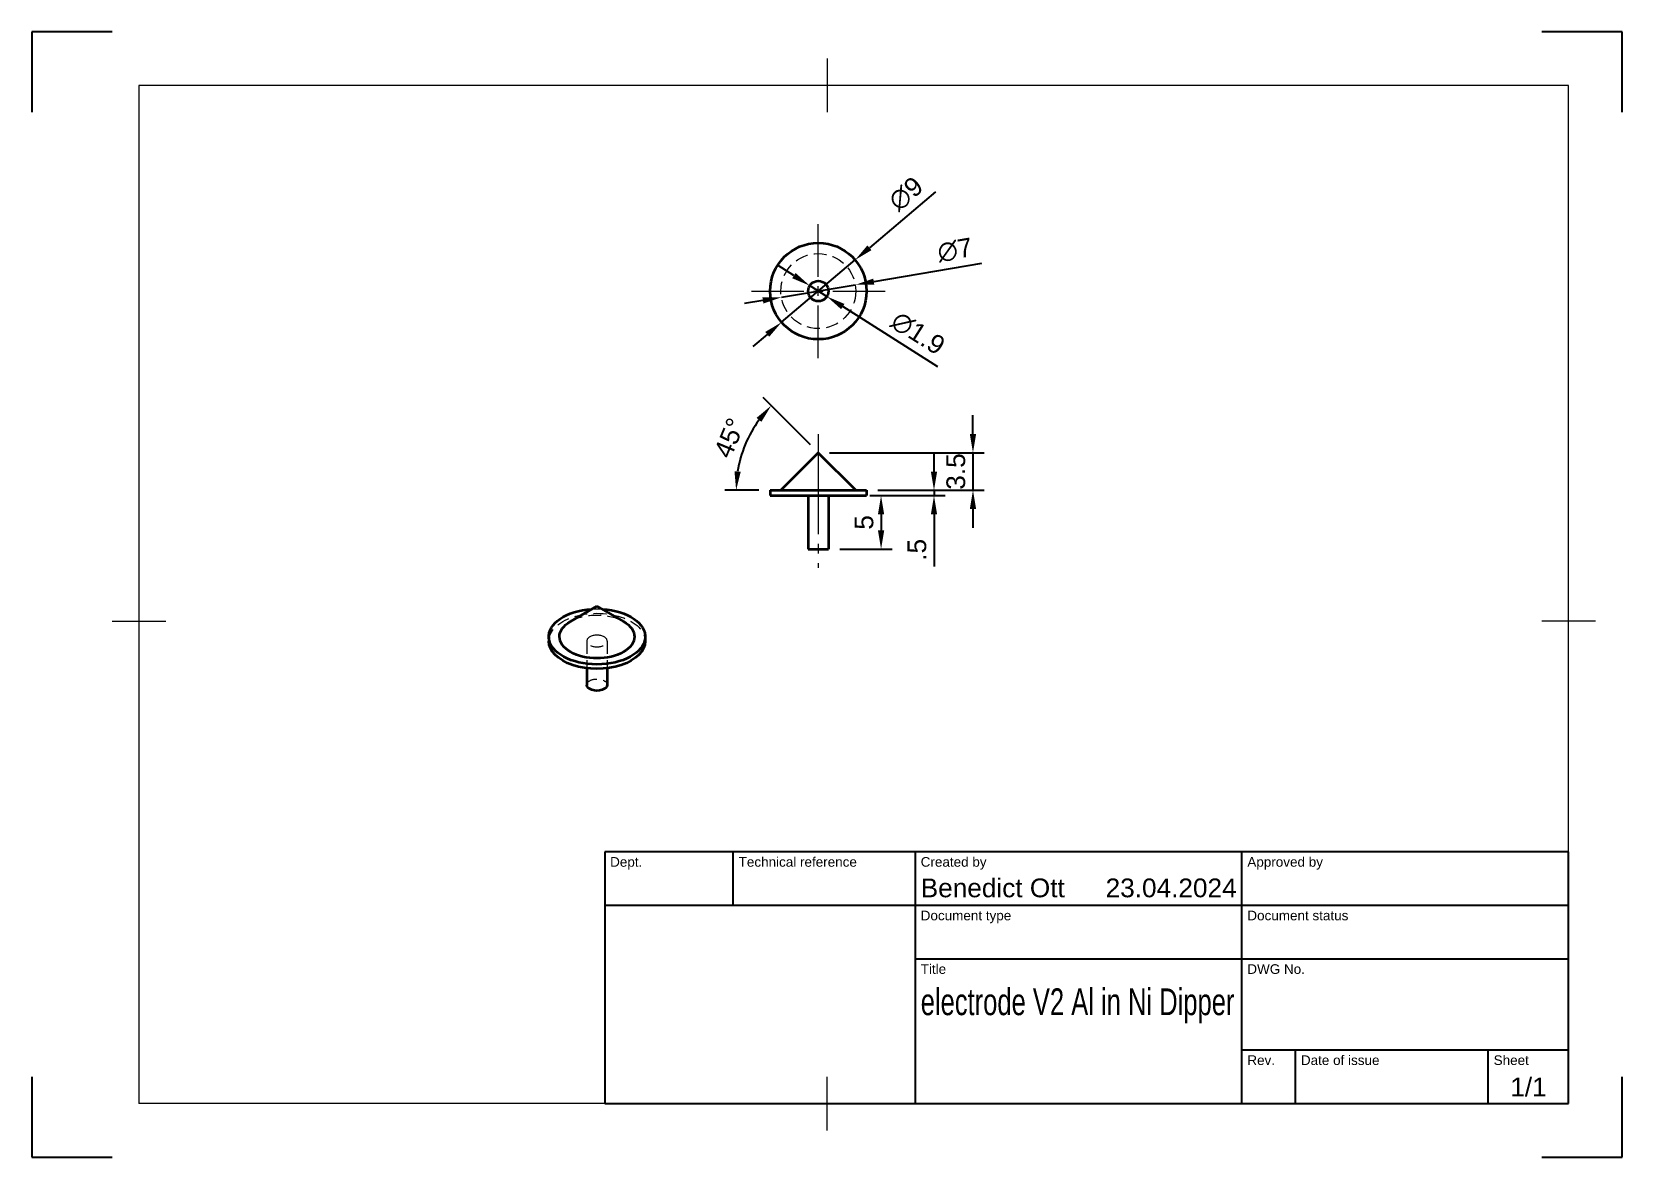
# Model space of a CAD drawing. Header units: millimetres. Extents: x 0 to 297, y 0 to 210.
import ezdxf
from ezdxf.enums import TextEntityAlignment as Align

# ---------------------------------------------------------------- set-up
doc = ezdxf.new("R2010")
doc.units = ezdxf.units.MM
doc.header["$LTSCALE"] = 0.75
doc.linetypes.add('CENTER2', pattern=[28.575, 19.05, -3.175, 3.175, -3.175])
doc.linetypes.add('HIDDEN2', pattern=[4.7625, 3.175, -1.5875])
for name, color, linetype, lineweight in [('BORDER', 7, 'Continuous', 18), ('FD_Dimensions', 7, 'Continuous', 18), ('Hidden', 7, 'HIDDEN2', 18), ('Smart Centers', 7, 'CENTER2', 18), ('TITLEBLOCK', 7, 'Continuous', 25), ('Visible', 7, 'Continuous', 35)]:
    doc.layers.add(name, color=color, linetype=linetype, lineweight=lineweight)
doc.styles.add('FusionTitle', font='arial.ttf')
doc.styles.get("Standard").update_dxf_attribs({"font": 'arial.ttf'})
doc.dimstyles.new('Dim-ISO-25', dxfattribs={"dimtxt": 3.5, "dimasz": 3.5, "dimexe": 2.1, "dimexo": 2.1, "dimgap": 1.4, "dimtad": 1, "dimzin": 12, "dimdsep": 46, "dimtxsty": 'Standard', "dimcen": 0, "dimazin": 3, "dimtp": 0.1, "dimtm": 0.1, "dimtfac": 0.714286, "dimtmove": 0, "dimatfit": 3, "dimfxl": 1, "dimtzin": 12, "dimarcsym": 0})

# ---------------------------------------------------------------- blocks, each defined once
blk = doc.blocks.new('ISO_A4(L)_SHEET')
at = {"layer": 'BORDER'}
for p, q in [((148.5, 205), (148.5, 195)), ((287, 200), (20, 200)), ((20, 200), (20, 10)), ((287, 10), (287, 200)), ((15, 100), (25, 100)), ((292, 100), (282, 100)), ((148.5, 5), (148.5, 15)), ((287, 10), (20, 10))]:
    blk.add_line(p, q, dxfattribs=at)
at = {"layer": 'Defpoints'}
for p, q in [((0, 210), (0, 195)), ((15, 210), (0, 210)), ((297, 210), (282, 210)), ((297, 195), (297, 210)), ((0, 15), (0, 0)), ((297, 0), (297, 15)), ((0, 0), (15, 0)), ((282, 0), (297, 0))]:
    blk.add_line(p, q, dxfattribs=at)
blk = doc.blocks.new('ISO_TITLEBLOCK')
at = {"layer": 'TITLEBLOCK'}
for p, q in [((0, 47), (-180, 47)), ((-180, 47), (-180, 0)), ((-156, 37), (-156, 47)), ((-122, 0), (-122, 47)), ((-61, 0), (-61, 47)), ((0, 0), (0, 47)), ((-180, 37), (0, 37)), ((-122, 27), (0, 27)), ((-61, 10), (0, 10)), ((-51, 0), (-51, 10)), ((-15, 0), (-15, 10)), ((-180, 0), (0, 0))]:
    blk.add_line(p, q, dxfattribs=at)
at = {"layer": 'TITLEBLOCK', "style": 'FusionTitle'}
for s, p in [('Dept.', (-179, 46)), ('Technical reference', (-155, 46)), ('Created by', (-121, 46)), ('Approved by', (-60, 46)), ('Document type', (-121, 36)), ('Document status', (-60, 36)), ('Title', (-121, 26)), ('DWG No.', (-60, 26)), ('Rev.', (-60, 9)), ('Date of issue', (-50, 9)), ('Sheet', (-14, 9))]:
    blk.add_text(s, height=1.8, dxfattribs=at).set_placement(p, align=Align.TOP_LEFT)
for tag, height, p in [('DEPT', 3.5, (-179, 42)), ('TECHNICAL_REFERENCE', 3.5, (-155, 42)), ('CREATED_BY', 3.5, (-121, 42)), ('APPROVED_BY', 3.5, (-60, 42)), ('DOCUMENT_TYPE', 3.5, (-121, 32)), ('DOCUMENT_STATUS', 3.5, (-60, 32)), ('TITLE_1', 5, (-121, 21.5)), ('TITLE_2', 5, (-121, 14)), ('TITLE_3', 5, (-121, 6.5)), ('DATE_OF_ISSUE', 3.5, (-50, 5))]:
    blk.add_attdef(tag, text='', height=height, dxfattribs=at).set_placement(p, align=Align.TOP_LEFT)
for tag, p in [('CREATED_DATE', (-62, 42)), ('APPROVED_DATE', (-0.99, 42))]:
    blk.add_attdef(tag, text='', height=3.5, dxfattribs=at).set_placement(p, align=Align.TOP_RIGHT)
for tag, height, p in [('DRAWING_NUMBER', 5, (-30.5, 19.75)), ('REV', 3.5, (-56, 4.85)), ('SHEET', 3.5, (-7.5, 4.85))]:
    blk.add_attdef(tag, text='', height=height, dxfattribs=at).set_placement(p, align=Align.TOP_CENTER)
blk = doc.blocks.new('*U6')
at = {"layer": 'Smart Centers', "color": 0, "ltscale": 0.75, "transparency": 16777216}
for p, q in [((0, 2.678906), (0, 12.5)), ((-12.5, 0), (-2.678906, 0)), ((2.678906, 0), (12.5, 0)), ((0, -12.5), (0, -2.678906))]:
    blk.add_line(p, q, dxfattribs=at)
at = {"layer": 'Smart Centers', "color": 0, "linetype": 'Continuous', "ltscale": 0.75, "transparency": 16777216}
for p, q in [((-0.892969, 0), (0.892969, 0)), ((0, -0.892969), (0, 0.892969))]:
    blk.add_line(p, q, dxfattribs=at)
blk = doc.blocks.new('*U7')
at = {"layer": 'Smart Centers', "color": 0, "ltscale": 0.75, "transparency": 16777216}
blk.add_line((0, 8.5), (0, -8.5), dxfattribs=at)
blk = doc.blocks.new('*U8')
at = {"layer": 'Smart Centers', "color": 0, "ltscale": 0.75, "transparency": 16777216}
blk.add_line((0, 7), (0, -7), dxfattribs=at)
blk = doc.blocks.new('*D16')
at = {"layer": 'Defpoints', "color": 0, "transparency": 16777216}
for p in [(153.75112, 167.434989), (140.011872, 155.806014)]:
    blk.add_point(p, dxfattribs=at)
at = {"layer": 'FD_Dimensions', "color": 0, "lineweight": -2, "transparency": 16777216}
for p, q in [((168.767642, 180.145056), (156.42264, 169.696179)), ((140.011872, 155.806014), (153.75112, 167.434989)), ((137.340351, 153.544824), (134.668831, 151.283634))]:
    blk.add_line(p, q, dxfattribs=at)
at = {"layer": 'FD_Dimensions', "color": 0, "transparency": 16777216}
for points in [[(156.045775, 170.141432), (156.799505, 169.250925), (153.75112, 167.434989)], [(136.963486, 153.990078), (137.717216, 153.099571), (140.011872, 155.806014)]]:
    blk.add_solid(points, dxfattribs=at)
at = {"layer": 'FD_Dimensions', "color": 0, "transparency": 16777216, "insert": (163.245158, 179.774382), "char_height": 3.5, "attachment_point": 5, "rotation": 40.24473597}
blk.add_mtext('∅9', dxfattribs=at)
blk = doc.blocks.new('*D17')
at = {"layer": 'Defpoints', "color": 0, "transparency": 16777216}
for p in [(139.979297, 160.45446), (153.783694, 162.786542)]:
    blk.add_point(p, dxfattribs=at)
at = {"layer": 'FD_Dimensions', "color": 0, "lineweight": -2, "transparency": 16777216}
for p, q in [((177.323179, 166.763247), (157.234794, 163.369563)), ((139.979297, 160.45446), (153.783694, 162.786542)), ((136.528197, 159.87144), (133.077098, 159.288419))]:
    blk.add_line(p, q, dxfattribs=at)
at = {"layer": 'FD_Dimensions', "color": 0, "transparency": 16777216}
for points in [[(157.137624, 163.944746), (157.331964, 162.79438), (153.783694, 162.786542)], [(136.431027, 160.446623), (136.625368, 159.296256), (139.979297, 160.45446)]]:
    blk.add_solid(points, dxfattribs=at)
at = {"layer": 'FD_Dimensions', "color": 0, "transparency": 16777216, "insert": (172.38702, 169.260781), "char_height": 3.5, "attachment_point": 5, "rotation": 9.58886216}
blk.add_mtext('∅7', dxfattribs=at)
blk = doc.blocks.new('*D18')
at = {"layer": 'Defpoints', "color": 0, "transparency": 16777216}
for p in [(145.275866, 162.636353), (148.487125, 160.60465)]:
    blk.add_point(p, dxfattribs=at)
at = {"layer": 'FD_Dimensions', "color": 0, "lineweight": -2, "transparency": 16777216}
for p, q in [((142.318128, 164.507659), (139.36039, 166.378964)), ((145.275866, 162.636353), (148.487125, 160.60465)), ((169.21886, 147.488068), (151.444863, 158.733344))]:
    blk.add_line(p, q, dxfattribs=at)
at = {"layer": 'FD_Dimensions', "color": 0, "transparency": 16777216}
for points in [[(142.630012, 165.000615), (142.006244, 164.014702), (145.275866, 162.636353)], [(151.756747, 159.2263), (151.132979, 158.240388), (148.487125, 160.60465)]]:
    blk.add_solid(points, dxfattribs=at)
at = {"layer": 'FD_Dimensions', "color": 0, "transparency": 16777216, "insert": (165.487603, 153.735897), "char_height": 3.5, "attachment_point": 5, "rotation": 327.67921451}
blk.add_mtext('∅1.9', dxfattribs=at)
blk = doc.blocks.new('*D19')
at = {"layer": 'Defpoints', "color": 0, "transparency": 16777216}
for p in [(146.881496, 131.448505), (155.881496, 124.448505), (175.758855, 124.448505)]:
    blk.add_point(p, dxfattribs=at)
at = {"layer": 'FD_Dimensions', "color": 0, "lineweight": -2, "transparency": 16777216}
for p, q in [((175.758855, 134.948505), (175.758855, 138.448505)), ((148.981496, 131.448505), (177.858855, 131.448505)), ((175.758855, 131.448505), (175.758855, 124.448505)), ((157.981496, 124.448505), (177.858855, 124.448505)), ((175.758855, 120.948505), (175.758855, 117.448505))]:
    blk.add_line(p, q, dxfattribs=at)
at = {"layer": 'FD_Dimensions', "color": 0, "transparency": 16777216}
for points in [[(175.175521, 134.948505), (176.342188, 134.948505), (175.758855, 131.448505)], [(175.175521, 120.948505), (176.342188, 120.948505), (175.758855, 124.448505)]]:
    blk.add_solid(points, dxfattribs=at)
at = {"layer": 'FD_Dimensions', "color": 0, "transparency": 16777216, "insert": (172.570655, 127.948505), "char_height": 3.5, "attachment_point": 5, "rotation": 90}
blk.add_mtext('3.5', dxfattribs=at)
blk = doc.blocks.new('*D20')
at = {"layer": 'Defpoints', "color": 0, "transparency": 16777216}
for p in [(155.881496, 124.448505), (155.881496, 123.448505), (168.485055, 123.448505)]:
    blk.add_point(p, dxfattribs=at)
at = {"layer": 'FD_Dimensions', "color": 0, "lineweight": -2, "transparency": 16777216}
for p, q in [((168.485055, 127.948505), (168.485055, 131.448505)), ((157.981496, 124.448505), (170.585055, 124.448505)), ((157.981496, 123.448505), (170.585055, 123.448505)), ((168.485055, 124.448505), (168.485055, 123.448505)), ((168.485055, 119.948505), (168.485055, 110.210579))]:
    blk.add_line(p, q, dxfattribs=at)
at = {"layer": 'FD_Dimensions', "color": 0, "transparency": 16777216}
for points in [[(167.901722, 127.948505), (169.068388, 127.948505), (168.485055, 124.448505)], [(167.901722, 119.948505), (169.068388, 119.948505), (168.485055, 123.448505)]]:
    blk.add_solid(points, dxfattribs=at)
at = {"layer": 'FD_Dimensions', "color": 0, "transparency": 16777216, "insert": (165.305212, 113.329542), "char_height": 3.5, "attachment_point": 5, "rotation": 90}
blk.add_mtext('.5', dxfattribs=at)
blk = doc.blocks.new('*D21')
at = {"layer": 'Defpoints', "color": 0, "transparency": 16777216}
for p in [(154.394402, 123.448505), (148.781496, 113.448505), (158.597913, 113.448505)]:
    blk.add_point(p, dxfattribs=at)
at = {"layer": 'FD_Dimensions', "color": 0, "lineweight": -2, "transparency": 16777216}
for p, q in [((156.494402, 123.448505), (160.697913, 123.448505)), ((158.597913, 119.948505), (158.597913, 116.948505)), ((150.881496, 113.448505), (160.697913, 113.448505))]:
    blk.add_line(p, q, dxfattribs=at)
at = {"layer": 'FD_Dimensions', "color": 0, "transparency": 16777216}
for points in [[(158.014579, 119.948505), (159.181246, 119.948505), (158.597913, 123.448505)], [(158.014579, 116.948505), (159.181246, 116.948505), (158.597913, 113.448505)]]:
    blk.add_solid(points, dxfattribs=at)
at = {"layer": 'FD_Dimensions', "color": 0, "transparency": 16777216, "insert": (155.41807, 118.448505), "char_height": 3.5, "attachment_point": 5, "rotation": 90}
blk.add_mtext('5', dxfattribs=at)
blk = doc.blocks.new('*D22')
at = {"layer": 'Defpoints', "color": 0, "transparency": 16777216}
for p in [(134.52663, 135.623042), (146.881496, 131.448505), (137.881496, 124.448505), (153.881496, 124.448505), (155.881496, 124.448505)]:
    blk.add_point(p, dxfattribs=at)
at = {"layer": 'FD_Dimensions', "color": 0, "lineweight": -2, "transparency": 16777216}
for p, q in [((145.396571, 132.93343), (136.59339, 141.736611)), ((135.781496, 124.448505), (129.432422, 124.448505))]:
    blk.add_line(p, q, dxfattribs=at)
blk.add_arc((153.881496, 124.448505), 22.349074, 143.98206, 171.01794, dxfattribs=at)
at = {"layer": 'FD_Dimensions', "color": 0, "transparency": 16777216}
for points in [[(135.361318, 137.969536), (136.24834, 137.211708), (138.078314, 140.251687)], [(132.388025, 127.892082), (131.22494, 127.983436), (131.532422, 124.448505)]]:
    blk.add_solid(points, dxfattribs=at)
at = {"layer": 'FD_Dimensions', "color": 0, "transparency": 16777216, "insert": (130.295852, 134.217999), "char_height": 3.5, "attachment_point": 5, "rotation": 67.50003314}
blk.add_mtext('45°', dxfattribs=at)

msp = doc.modelspace()

# ---------------------------------------------------------------- linework, layer by layer
at = {"layer": 'Hidden', "extrusion": (-0.707107, -0.407196, 0.578093)}
for p, q in [((103.643231, 96.312844), (103.643231, 91.246897)), ((107.443231, 96.312844), (107.443231, 91.246897))]:
    msp.add_line(p, q, dxfattribs=at)
at = {"layer": 'Hidden'}
msp.add_circle((146.881496, 161.620501), 7, dxfattribs=at)
at = {"layer": 'Hidden', "extrusion": (1e-16, 1e-16, -1)}
for centre, start_param, end_param in [((105.543231, 96.312844), 3.1415926536, 6.2831853072), ((105.543231, 97.130391), 4.6028120898, 4.821965871)]:
    msp.add_ellipse(centre, major_axis=(9, 0), ratio=0.575861701, start_param=start_param, end_param=end_param, dxfattribs=at)
at = {"layer": 'Hidden', "extrusion": (2e-16, 2e-16, -1)}
msp.add_ellipse((105.543231, 97.130391), major_axis=(7, 0), ratio=0.575861701, start_param=3.9231382709, end_param=5.5016396899, dxfattribs=at)
at = {"layer": 'Hidden', "extrusion": (0, 1e-16, -1)}
msp.add_ellipse((105.543231, 96.312844), major_axis=(-1.9, 0), ratio=0.575861701, start_param=1.5707963268, end_param=7.853981634, dxfattribs=at)
at = {"layer": 'Hidden', "extrusion": (1e-16, 2e-16, -1)}
msp.add_ellipse((105.543231, 88.137372), major_axis=(-1.9, 0), ratio=0.575861701, start_param=0, end_param=3.1415926536, dxfattribs=at)
at = {"layer": 'Visible'}
for p, q in [((146.881496, 131.448505), (139.881496, 124.448505)), ((146.881496, 131.448505), (153.881496, 124.448505)), ((137.881496, 124.448505), (155.881496, 124.448505)), ((137.881496, 124.448505), (137.881496, 123.448505)), ((137.881496, 123.448505), (155.881496, 123.448505)), ((144.981496, 123.448505), (144.981496, 113.448505)), ((148.781496, 123.448505), (148.781496, 113.448505)), ((155.881496, 124.448505), (155.881496, 123.448505)), ((144.981496, 113.448505), (148.781496, 113.448505))]:
    msp.add_line(p, q, dxfattribs=at)
at = {"layer": 'Visible', "extrusion": (-0.707107, -0.407196, 0.578093)}
for p, q in [((105.543231, 102.853221), (100.574451, 99.969758)), ((105.543231, 102.853221), (110.512011, 99.969758)), ((96.543231, 97.130391), (96.543231, 96.312844)), ((114.543231, 97.130391), (114.543231, 96.312844)), ((103.643231, 91.246897), (103.643231, 88.137372)), ((107.443231, 91.246897), (107.443231, 88.137372))]:
    msp.add_line(p, q, dxfattribs=at)
at = {"layer": 'Visible'}
for radius in [9, 1.9]:
    msp.add_circle((146.881496, 161.620501), radius, dxfattribs=at)
at = {"layer": 'Visible', "extrusion": (0, 2e-16, -1)}
msp.add_ellipse((105.543231, 97.130391), major_axis=(9, 0), ratio=0.575861701, start_param=-1.4612194362, end_param=4.6028120898, dxfattribs=at)
at = {"layer": 'Visible', "extrusion": (2e-16, 2e-16, -1)}
msp.add_ellipse((105.543231, 97.130391), major_axis=(7, 0), ratio=0.575861701, start_param=-0.7815456173, end_param=3.9231382709, dxfattribs=at)
at = {"layer": 'Visible', "extrusion": (1e-16, 1e-16, -1)}
for centre, major_axis, start_param, end_param in [((105.543231, 96.312844), (9, 0), 0, 3.1415926536), ((105.543231, 88.137372), (-1.9, 0), 3.1415926536, 6.2831853072)]:
    msp.add_ellipse(centre, major_axis=major_axis, ratio=0.575861701, start_param=start_param, end_param=end_param, dxfattribs=at)

# ---------------------------------------------------------------- block references
at = {"layer": 'BORDER'}
msp.add_blockref('ISO_A4(L)_SHEET', (0, 0), dxfattribs=at)
at = {"layer": 'Smart Centers', "ltscale": 0.75}
for name, p in [('*U6', (146.881496, 161.620501)), ('*U8', (146.881496, 127.948505)), ('*U7', (146.881496, 118.448505))]:
    msp.add_blockref(name, p, dxfattribs=at)
at = {"layer": 'TITLEBLOCK'}
ref = msp.add_blockref('ISO_TITLEBLOCK', (287, 10), dxfattribs=at)
ref.add_attrib('CREATED_DATE', '23.04.2024', dxfattribs={"height": 3.5, "style": 'FusionTitle'}).set_placement((225, 52), align=Align.TOP_RIGHT)
ref.add_attrib('SHEET', '1/1', dxfattribs={"height": 3.5, "style": 'FusionTitle'}).set_placement((279.5, 14.85), align=Align.TOP_CENTER)
ref.add_attrib('TITLE_1', 'electrode V2 Al in Ni Dipper', dxfattribs={"height": 5, "style": 'FusionTitle', "width": 0.682947}).set_placement((166, 31.5), align=Align.TOP_LEFT)
ref.add_attrib('CREATED_BY', 'Benedict Ott', dxfattribs={"height": 3.5, "style": 'FusionTitle'}).set_placement((166, 52), align=Align.TOP_LEFT)

# ---------------------------------------------------------------- dimensions: what is measured, and where the dimension line sits
at = {"layer": 'FD_Dimensions'}
for p1, p2, picture, middle in [((140.011872, 155.806014), (153.75112, 167.434989), '*D16', (165.367376, 177.267052)), ((139.979297, 160.45446), (153.783694, 162.786542), '*D17', (172.934209, 166.021785)), ((145.275866, 162.636353), (148.487125, 160.60465), '*D18', (163.731308, 150.95994))]:
    dim = msp.add_diameter_dim_2p(p1=p1, p2=p2, dimstyle='Dim-ISO-25', override={"dimlfac": 0.5, "dimclrd": 0, "dimclre": 0}, dxfattribs=at)
    dim.commit()
    dim.dimension.update_dxf_attribs({"geometry": picture, "text_midpoint": middle, "dimtype": 163})
dim = msp.add_angular_dim_2l(base=(134.52663, 135.623042), line1=((137.881496, 124.448505), (155.881496, 124.448505)), line2=((146.881496, 131.448505), (153.881496, 124.448505)), dimstyle='Dim-ISO-25', override={"dimlfac": 0.5, "dimpost": '', "dimclrd": 0, "dimclre": 0}, dxfattribs=at)
dim.commit()
dim.dimension.update_dxf_attribs({"geometry": '*D22', "text_midpoint": (130.295852, 134.217999)})
for base, p1, p2, picture, middle in [((175.758855, 124.448505), (146.881496, 131.448505), (155.881496, 124.448505), '*D19', (175.758855, 127.948505)), ((168.485055, 123.448505), (155.881496, 124.448505), (155.881496, 123.448505), '*D20', (168.485055, 113.329542)), ((158.597913, 113.448505), (154.394402, 123.448505), (148.781496, 113.448505), '*D21', (158.597913, 118.448505))]:
    dim = msp.add_linear_dim(base=base, p1=p1, p2=p2, angle=90, dimstyle='Dim-ISO-25', override={"dimlfac": 0.5}, dxfattribs=at)
    dim.commit()
    dim.dimension.update_dxf_attribs({"geometry": picture, "text_midpoint": middle, "dimtype": 160})

doc.saveas('drawing.dxf')
